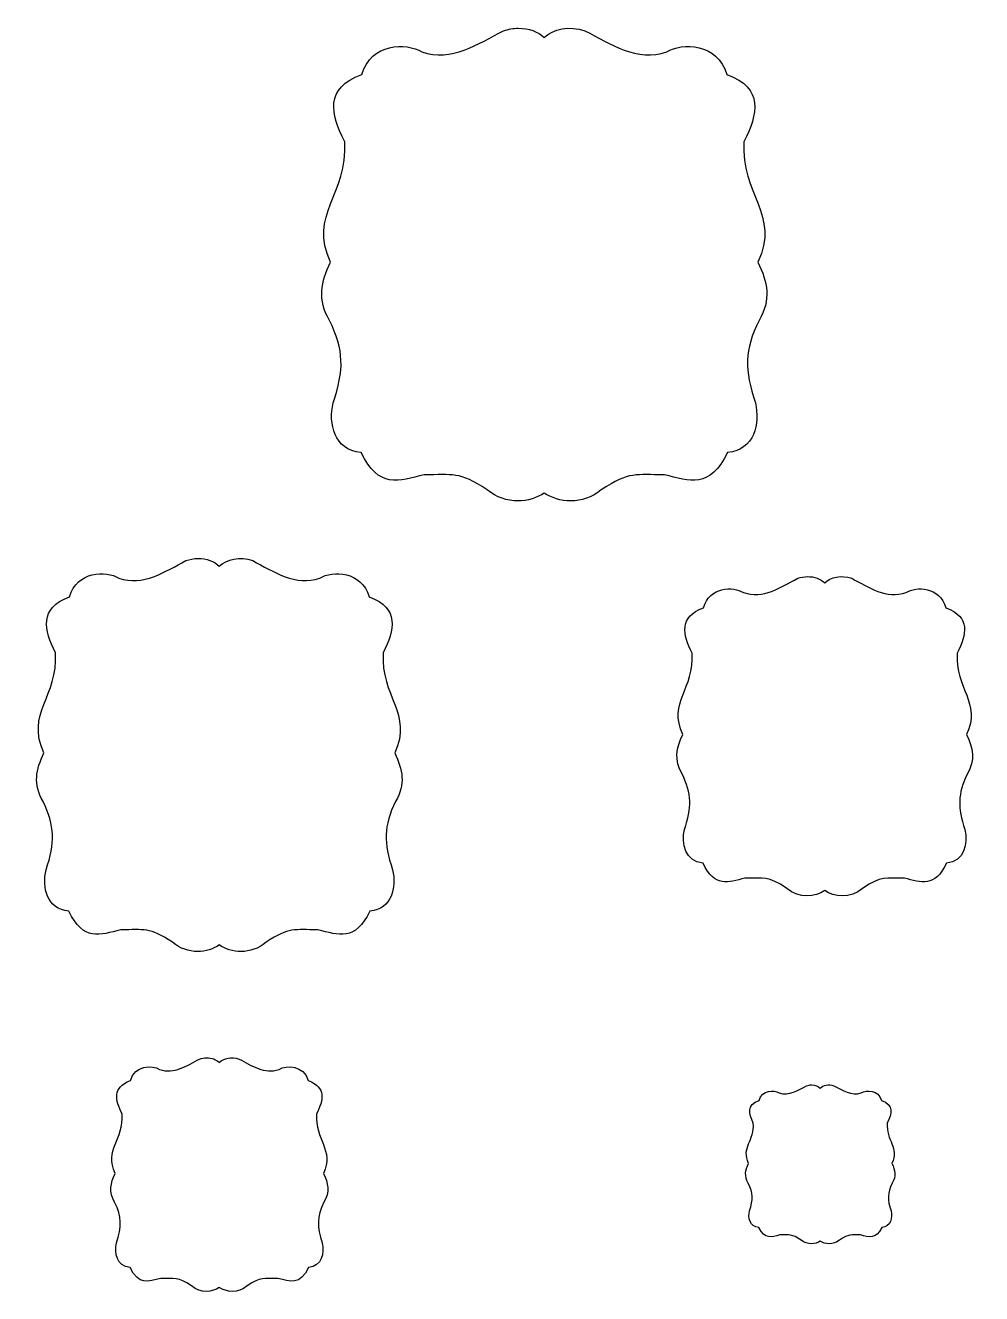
# Model space of a CAD drawing. Header units: centimetres. Extents: x -9.4 to 6.8, y -7.8 to 13.7.
import ezdxf

# ---------------------------------------------------------------- set-up
doc = ezdxf.new("R2010")
doc.units = ezdxf.units.CM
doc.header["$MEASUREMENT"] = 0
doc.layers.add('Layer 1', color=7, linetype='Continuous')

msp = doc.modelspace()

# ---------------------------------------------------------------- linework, layer by layer
at = {"layer": 'Layer 1', "color": 208, "lineweight": 25}
msp.add_open_spline([(-1.03896, 13.69976), (-1.12004, 13.69901), (-1.20396, 13.68491), (-1.28784, 13.65594), (-1.28784, 13.65594), (-1.72202, 13.43122), (-2.17339, 13.1241), (-2.6769, 13.29875), (-2.6769, 13.29875), (-2.93888, 13.45646), (-3.53748, 13.45221), (-3.6972, 12.91345), (-3.6972, 12.91345), (-4.32924, 12.68631), (-4.22545, 12.24143), (-3.98659, 11.77078), (-3.98659, 11.77078), (-3.92582, 10.88075), (-4.60947, 10.53065), (-4.22472, 9.72687), (-4.22472, 9.72687), (-4.39287, 9.38667), (-4.4518, 9.08764), (-4.24456, 8.73468), (-4.24456, 8.73468), (-3.99479, 8.23644), (-3.9949, 7.89092), (-4.18172, 7.33818), (-4.18172, 7.33818), (-4.26443, 6.9837), (-4.17013, 6.53409), (-3.70878, 6.49234), (-3.70878, 6.49234), (-3.4131, 5.87475), (-3.06568, 6.00239), (-2.63722, 6.11531), (-2.63722, 6.11531), (-2.15, 6.10811), (-2.04931, 6.17863), (-1.56566, 5.85734), (-1.56566, 5.85734), (-1.24698, 5.59234), (-0.83436, 5.64053), (-0.59745, 5.8036), (-0.59745, 5.8036), (-0.36059, 5.64038), (0.05278, 5.59224), (0.37159, 5.85734), (0.37159, 5.85734), (0.85524, 6.17863), (0.95593, 6.10811), (1.44315, 6.11531), (1.44315, 6.11531), (1.87161, 6.00239), (2.21904, 5.87475), (2.51471, 6.49234), (2.51471, 6.49234), (2.97606, 6.53409), (3.07036, 6.9837), (2.98765, 7.33818), (2.98765, 7.33818), (2.80083, 7.89093), (2.80071, 8.23645), (3.05049, 8.73468), (3.05049, 8.73468), (3.25772, 9.08763), (3.19879, 9.38666), (3.03065, 9.72687), (3.03065, 9.72687), (3.4154, 10.53065), (2.73176, 10.88074), (2.79252, 11.77078), (2.79252, 11.77078), (3.03138, 12.24143), (3.13517, 12.68631), (2.50313, 12.91345), (2.50313, 12.91345), (2.34341, 13.45221), (1.74481, 13.45646), (1.48283, 13.29875), (1.48283, 13.29875), (0.97932, 13.1241), (0.52795, 13.43122), (0.09377, 13.65594), (0.09377, 13.65594), (-0.17269, 13.74798), (-0.4447, 13.68714), (-0.59745, 13.54018), (-0.59745, 13.54018), (-0.70213, 13.64063), (-0.86272, 13.70138), (-1.03897, 13.69976), (-1.03897, 13.69976), (-1.03897, 13.69976), (-1.03896, 13.69976), (-1.03896, 13.69976)], degree=3, knots=[0, 0, 0, 0, 0.04, 0.04, 0.04, 0.04, 0.08, 0.08, 0.08, 0.08, 0.12, 0.12, 0.12, 0.12, 0.16, 0.16, 0.16, 0.16, 0.2, 0.2, 0.2, 0.2, 0.24, 0.24, 0.24, 0.24, 0.28, 0.28, 0.28, 0.28, 0.32, 0.32, 0.32, 0.32, 0.36, 0.36, 0.36, 0.36, 0.4, 0.4, 0.4, 0.4, 0.44, 0.44, 0.44, 0.44, 0.48, 0.48, 0.48, 0.48, 0.52, 0.52, 0.52, 0.52, 0.56, 0.56, 0.56, 0.56, 0.6, 0.6, 0.6, 0.6, 0.64, 0.64, 0.64, 0.64, 0.68, 0.68, 0.68, 0.68, 0.72, 0.72, 0.72, 0.72, 0.76, 0.76, 0.76, 0.76, 0.8, 0.8, 0.8, 0.8, 0.84, 0.84, 0.84, 0.84, 0.88, 0.88, 0.88, 0.88, 0.92, 0.92, 0.92, 0.92, 1, 1, 1, 1], dxfattribs=at)
at = {"layer": 'Layer 1', "color": 216, "lineweight": 25}
msp.add_open_spline([(-6.47826, 4.69211), (-6.54482, 4.69149), (-6.61371, 4.67976), (-6.68256, 4.65568), (-6.68256, 4.65568), (-7.03897, 4.46885), (-7.4095, 4.21352), (-7.82283, 4.35872), (-7.82283, 4.35872), (-8.03789, 4.48984), (-8.52927, 4.4863), (-8.66038, 4.03839), (-8.66038, 4.03839), (-9.17921, 3.84955), (-9.09402, 3.47969), (-8.89794, 3.0884), (-8.89794, 3.0884), (-8.84806, 2.34845), (-9.40925, 2.05739), (-9.09341, 1.38914), (-9.09341, 1.38914), (-9.23144, 1.1063), (-9.27982, 0.8577), (-9.1097, 0.56426), (-9.1097, 0.56426), (-8.90466, 0.15004), (-8.90476, -0.13722), (-9.05812, -0.59676), (-9.05812, -0.59676), (-9.12602, -0.89147), (-9.0486, -1.26526), (-8.66989, -1.29997), (-8.66989, -1.29997), (-8.42717, -1.81342), (-8.14197, -1.7073), (-7.79025, -1.61342), (-7.79025, -1.61342), (-7.3903, -1.61941), (-7.30764, -1.56078), (-6.91062, -1.82789), (-6.91062, -1.82789), (-6.64902, -2.0482), (-6.3103, -2.00814), (-6.11582, -1.87257), (-6.11582, -1.87257), (-5.92138, -2.00827), (-5.58205, -2.04829), (-5.32035, -1.82789), (-5.32035, -1.82789), (-4.92332, -1.56078), (-4.84067, -1.61941), (-4.44071, -1.61342), (-4.44071, -1.61342), (-4.08899, -1.7073), (-3.80379, -1.81342), (-3.56108, -1.29997), (-3.56108, -1.29997), (-3.18236, -1.26526), (-3.10495, -0.89147), (-3.17285, -0.59676), (-3.17285, -0.59676), (-3.32621, -0.13722), (-3.3263, 0.15004), (-3.12126, 0.56426), (-3.12126, 0.56426), (-2.95114, 0.8577), (-2.99952, 1.1063), (-3.13755, 1.38914), (-3.13755, 1.38914), (-2.82171, 2.05738), (-3.38291, 2.34844), (-3.33302, 3.0884), (-3.33302, 3.0884), (-3.13694, 3.47969), (-3.05174, 3.84955), (-3.57058, 4.03839), (-3.57058, 4.03839), (-3.70169, 4.4863), (-4.19308, 4.48983), (-4.40813, 4.35872), (-4.40813, 4.35872), (-4.82146, 4.21352), (-5.19198, 4.46885), (-5.5484, 4.65568), (-5.5484, 4.65568), (-5.76713, 4.7322), (-5.99043, 4.68162), (-6.11582, 4.55944), (-6.11582, 4.55944), (-6.20175, 4.64295), (-6.33357, 4.69346), (-6.47826, 4.69211)], degree=3, knots=[0, 0, 0, 0, 0.04166667, 0.04166667, 0.04166667, 0.04166667, 0.08333333, 0.08333333, 0.08333333, 0.08333333, 0.125, 0.125, 0.125, 0.125, 0.16666667, 0.16666667, 0.16666667, 0.16666667, 0.20833333, 0.20833333, 0.20833333, 0.20833333, 0.25, 0.25, 0.25, 0.25, 0.29166667, 0.29166667, 0.29166667, 0.29166667, 0.33333333, 0.33333333, 0.33333333, 0.33333333, 0.375, 0.375, 0.375, 0.375, 0.41666667, 0.41666667, 0.41666667, 0.41666667, 0.45833333, 0.45833333, 0.45833333, 0.45833333, 0.5, 0.5, 0.5, 0.5, 0.54166667, 0.54166667, 0.54166667, 0.54166667, 0.58333333, 0.58333333, 0.58333333, 0.58333333, 0.625, 0.625, 0.625, 0.625, 0.66666667, 0.66666667, 0.66666667, 0.66666667, 0.70833333, 0.70833333, 0.70833333, 0.70833333, 0.75, 0.75, 0.75, 0.75, 0.79166667, 0.79166667, 0.79166667, 0.79166667, 0.83333333, 0.83333333, 0.83333333, 0.83333333, 0.875, 0.875, 0.875, 0.875, 0.91666667, 0.91666667, 0.91666667, 0.91666667, 1, 1, 1, 1], dxfattribs=at)
at = {"layer": 'Layer 1', "color": 12, "lineweight": 25}
msp.add_open_spline([(3.87196, 4.38468), (3.81811, 4.38418), (3.76237, 4.37465), (3.70667, 4.35508), (3.70667, 4.35508), (3.4183, 4.2033), (3.11851, 3.99588), (2.7841, 4.11384), (2.7841, 4.11384), (2.6101, 4.22036), (2.21253, 4.21749), (2.10645, 3.85361), (2.10645, 3.85361), (1.68667, 3.7002), (1.7556, 3.39973), (1.91425, 3.08185), (1.91425, 3.08185), (1.95461, 2.48072), (1.50056, 2.24427), (1.7561, 1.7014), (1.7561, 1.7014), (1.64442, 1.47163), (1.60528, 1.26966), (1.74292, 1.03128), (1.74292, 1.03128), (1.90881, 0.69477), (1.90873, 0.46141), (1.78466, 0.08808), (1.78466, 0.08808), (1.72972, -0.15134), (1.79236, -0.455), (2.09877, -0.4832), (2.09877, -0.4832), (2.29515, -0.90032), (2.5259, -0.81411), (2.81047, -0.73785), (2.81047, -0.73785), (3.13406, -0.74271), (3.20094, -0.69508), (3.52217, -0.91208), (3.52217, -0.91208), (3.73383, -1.09106), (4.00788, -1.05851), (4.16522, -0.94838), (4.16522, -0.94838), (4.32254, -1.05862), (4.59708, -1.09113), (4.80882, -0.91208), (4.80882, -0.91208), (5.13005, -0.69508), (5.19692, -0.74271), (5.52052, -0.73785), (5.52052, -0.73785), (5.80509, -0.81412), (6.03584, -0.90033), (6.23222, -0.4832), (6.23222, -0.4832), (6.53863, -0.455), (6.60127, -0.15134), (6.54633, 0.08808), (6.54633, 0.08808), (6.42225, 0.4614), (6.42217, 0.69477), (6.58807, 1.03128), (6.58807, 1.03128), (6.72571, 1.26967), (6.68657, 1.47163), (6.57489, 1.7014), (6.57489, 1.7014), (6.83043, 2.24427), (6.37638, 2.48073), (6.41674, 3.08185), (6.41674, 3.08185), (6.57539, 3.39973), (6.64432, 3.7002), (6.22454, 3.85361), (6.22454, 3.85361), (6.11846, 4.21749), (5.72089, 4.22036), (5.54689, 4.11384), (5.54689, 4.11384), (5.21247, 3.99588), (4.91269, 4.20331), (4.62432, 4.35508), (4.62432, 4.35508), (4.44735, 4.41724), (4.26669, 4.37615), (4.16523, 4.2769), (4.16523, 4.2769), (4.09571, 4.34474), (3.98905, 4.38577), (3.87198, 4.38468), (3.87198, 4.38468), (3.87198, 4.38468), (3.87196, 4.38468), (3.87196, 4.38468)], degree=3, knots=[0, 0, 0, 0, 0.04, 0.04, 0.04, 0.04, 0.08, 0.08, 0.08, 0.08, 0.12, 0.12, 0.12, 0.12, 0.16, 0.16, 0.16, 0.16, 0.2, 0.2, 0.2, 0.2, 0.24, 0.24, 0.24, 0.24, 0.28, 0.28, 0.28, 0.28, 0.32, 0.32, 0.32, 0.32, 0.36, 0.36, 0.36, 0.36, 0.4, 0.4, 0.4, 0.4, 0.44, 0.44, 0.44, 0.44, 0.48, 0.48, 0.48, 0.48, 0.52, 0.52, 0.52, 0.52, 0.56, 0.56, 0.56, 0.56, 0.6, 0.6, 0.6, 0.6, 0.64, 0.64, 0.64, 0.64, 0.68, 0.68, 0.68, 0.68, 0.72, 0.72, 0.72, 0.72, 0.76, 0.76, 0.76, 0.76, 0.8, 0.8, 0.8, 0.8, 0.84, 0.84, 0.84, 0.84, 0.88, 0.88, 0.88, 0.88, 0.92, 0.92, 0.92, 0.92, 1, 1, 1, 1], dxfattribs=at)
at = {"layer": 'Layer 1', "color": 32, "lineweight": 25}
msp.add_open_spline([(-6.33083, -3.78945), (-6.37034, -3.78982), (-6.41123, -3.79679), (-6.4521, -3.8111), (-6.4521, -3.8111), (-6.66368, -3.92214), (-6.88363, -4.0739), (-7.12899, -3.9876), (-7.12899, -3.9876), (-7.25665, -3.90967), (-7.54834, -3.91177), (-7.62618, -4.17799), (-7.62618, -4.17799), (-7.93417, -4.29023), (-7.8836, -4.51005), (-7.7672, -4.74262), (-7.7672, -4.74262), (-7.73759, -5.18241), (-8.07072, -5.3554), (-7.88324, -5.75257), (-7.88324, -5.75257), (-7.96518, -5.92068), (-7.9939, -6.06843), (-7.89291, -6.24284), (-7.89291, -6.24284), (-7.7712, -6.48903), (-7.77125, -6.65977), (-7.86229, -6.93289), (-7.86229, -6.93289), (-7.90259, -7.10805), (-7.85664, -7.33021), (-7.63182, -7.35084), (-7.63182, -7.35084), (-7.48774, -7.65601), (-7.31844, -7.59294), (-7.10965, -7.53714), (-7.10965, -7.53714), (-6.87223, -7.5407), (-6.82316, -7.50585), (-6.58748, -7.66461), (-6.58748, -7.66461), (-6.43219, -7.79555), (-6.23112, -7.77174), (-6.11567, -7.69117), (-6.11567, -7.69117), (-6.00025, -7.77182), (-5.79882, -7.79561), (-5.64346, -7.66461), (-5.64346, -7.66461), (-5.40777, -7.50585), (-5.35871, -7.5407), (-5.12129, -7.53714), (-5.12129, -7.53714), (-4.9125, -7.59294), (-4.7432, -7.65601), (-4.59912, -7.35084), (-4.59912, -7.35084), (-4.37431, -7.33021), (-4.32835, -7.10805), (-4.36866, -6.93289), (-4.36866, -6.93289), (-4.4597, -6.65976), (-4.45975, -6.48903), (-4.33804, -6.24284), (-4.33804, -6.24284), (-4.23705, -6.06843), (-4.26577, -5.92068), (-4.34771, -5.75257), (-4.34771, -5.75257), (-4.16022, -5.3554), (-4.49336, -5.18241), (-4.46375, -4.74262), (-4.46375, -4.74262), (-4.34735, -4.51006), (-4.29678, -4.29023), (-4.60477, -4.17799), (-4.60477, -4.17799), (-4.6826, -3.91177), (-4.9743, -3.90967), (-5.10196, -3.9876), (-5.10196, -3.9876), (-5.34732, -4.0739), (-5.56727, -3.92214), (-5.77885, -3.8111), (-5.77885, -3.8111), (-5.90869, -3.76562), (-6.04125, -3.79568), (-6.11568, -3.8683), (-6.11568, -3.8683), (-6.16669, -3.81867), (-6.24494, -3.78865), (-6.33083, -3.78945)], degree=3, knots=[0, 0, 0, 0, 0.04166667, 0.04166667, 0.04166667, 0.04166667, 0.08333333, 0.08333333, 0.08333333, 0.08333333, 0.125, 0.125, 0.125, 0.125, 0.16666667, 0.16666667, 0.16666667, 0.16666667, 0.20833333, 0.20833333, 0.20833333, 0.20833333, 0.25, 0.25, 0.25, 0.25, 0.29166667, 0.29166667, 0.29166667, 0.29166667, 0.33333333, 0.33333333, 0.33333333, 0.33333333, 0.375, 0.375, 0.375, 0.375, 0.41666667, 0.41666667, 0.41666667, 0.41666667, 0.45833333, 0.45833333, 0.45833333, 0.45833333, 0.5, 0.5, 0.5, 0.5, 0.54166667, 0.54166667, 0.54166667, 0.54166667, 0.58333333, 0.58333333, 0.58333333, 0.58333333, 0.625, 0.625, 0.625, 0.625, 0.66666667, 0.66666667, 0.66666667, 0.66666667, 0.70833333, 0.70833333, 0.70833333, 0.70833333, 0.75, 0.75, 0.75, 0.75, 0.79166667, 0.79166667, 0.79166667, 0.79166667, 0.83333333, 0.83333333, 0.83333333, 0.83333333, 0.875, 0.875, 0.875, 0.875, 0.91666667, 0.91666667, 0.91666667, 0.91666667, 1, 1, 1, 1], dxfattribs=at)
at = {"layer": 'Layer 1', "color": 40, "lineweight": 25}
msp.add_open_spline([(3.94169, -4.24935), (3.9145, -4.24959), (3.88636, -4.25434), (3.85824, -4.26408), (3.85824, -4.26408), (3.71265, -4.33962), (3.5613, -4.44285), (3.39246, -4.38415), (3.39246, -4.38415), (3.30461, -4.33114), (3.10389, -4.33257), (3.05034, -4.51367), (3.05034, -4.51367), (2.83841, -4.59002), (2.87321, -4.73956), (2.9533, -4.89777), (2.9533, -4.89777), (2.97368, -5.19695), (2.74444, -5.31463), (2.87345, -5.58481), (2.87345, -5.58481), (2.81707, -5.69917), (2.79731, -5.79968), (2.8668, -5.91833), (2.8668, -5.91833), (2.95055, -6.08581), (2.95051, -6.20195), (2.88787, -6.38775), (2.88787, -6.38775), (2.86013, -6.50691), (2.89176, -6.65804), (3.04646, -6.67207), (3.04646, -6.67207), (3.14561, -6.87967), (3.2621, -6.83676), (3.40577, -6.79881), (3.40577, -6.79881), (3.56914, -6.80123), (3.60291, -6.77753), (3.76508, -6.88552), (3.76508, -6.88552), (3.87194, -6.9746), (4.0103, -6.9584), (4.08974, -6.90359), (4.08974, -6.90359), (4.16917, -6.95846), (4.30778, -6.97464), (4.41467, -6.88552), (4.41467, -6.88552), (4.57685, -6.77752), (4.61061, -6.80123), (4.77398, -6.79881), (4.77398, -6.79881), (4.91765, -6.83677), (5.03415, -6.87967), (5.13329, -6.67207), (5.13329, -6.67207), (5.28799, -6.65804), (5.31961, -6.5069), (5.29188, -6.38775), (5.29188, -6.38775), (5.22924, -6.20195), (5.2292, -6.0858), (5.31295, -5.91833), (5.31295, -5.91833), (5.38244, -5.79969), (5.36268, -5.69917), (5.3063, -5.58481), (5.3063, -5.58481), (5.43531, -5.31463), (5.20608, -5.19694), (5.22645, -4.89777), (5.22645, -4.89777), (5.30654, -4.73956), (5.34135, -4.59002), (5.12941, -4.51367), (5.12941, -4.51367), (5.07585, -4.33257), (4.87513, -4.33114), (4.78729, -4.38415), (4.78729, -4.38415), (4.61845, -4.44286), (4.4671, -4.33962), (4.32151, -4.26408), (4.32151, -4.26408), (4.23216, -4.23314), (4.14095, -4.25359), (4.08973, -4.30299), (4.08973, -4.30299), (4.05463, -4.26923), (4.00078, -4.2488), (3.94168, -4.24935), (3.94168, -4.24935), (3.94168, -4.24935), (3.94169, -4.24935), (3.94169, -4.24935)], degree=3, knots=[0, 0, 0, 0, 0.04, 0.04, 0.04, 0.04, 0.08, 0.08, 0.08, 0.08, 0.12, 0.12, 0.12, 0.12, 0.16, 0.16, 0.16, 0.16, 0.2, 0.2, 0.2, 0.2, 0.24, 0.24, 0.24, 0.24, 0.28, 0.28, 0.28, 0.28, 0.32, 0.32, 0.32, 0.32, 0.36, 0.36, 0.36, 0.36, 0.4, 0.4, 0.4, 0.4, 0.44, 0.44, 0.44, 0.44, 0.48, 0.48, 0.48, 0.48, 0.52, 0.52, 0.52, 0.52, 0.56, 0.56, 0.56, 0.56, 0.6, 0.6, 0.6, 0.6, 0.64, 0.64, 0.64, 0.64, 0.68, 0.68, 0.68, 0.68, 0.72, 0.72, 0.72, 0.72, 0.76, 0.76, 0.76, 0.76, 0.8, 0.8, 0.8, 0.8, 0.84, 0.84, 0.84, 0.84, 0.88, 0.88, 0.88, 0.88, 0.92, 0.92, 0.92, 0.92, 1, 1, 1, 1], dxfattribs=at)

doc.saveas('drawing.dxf')
